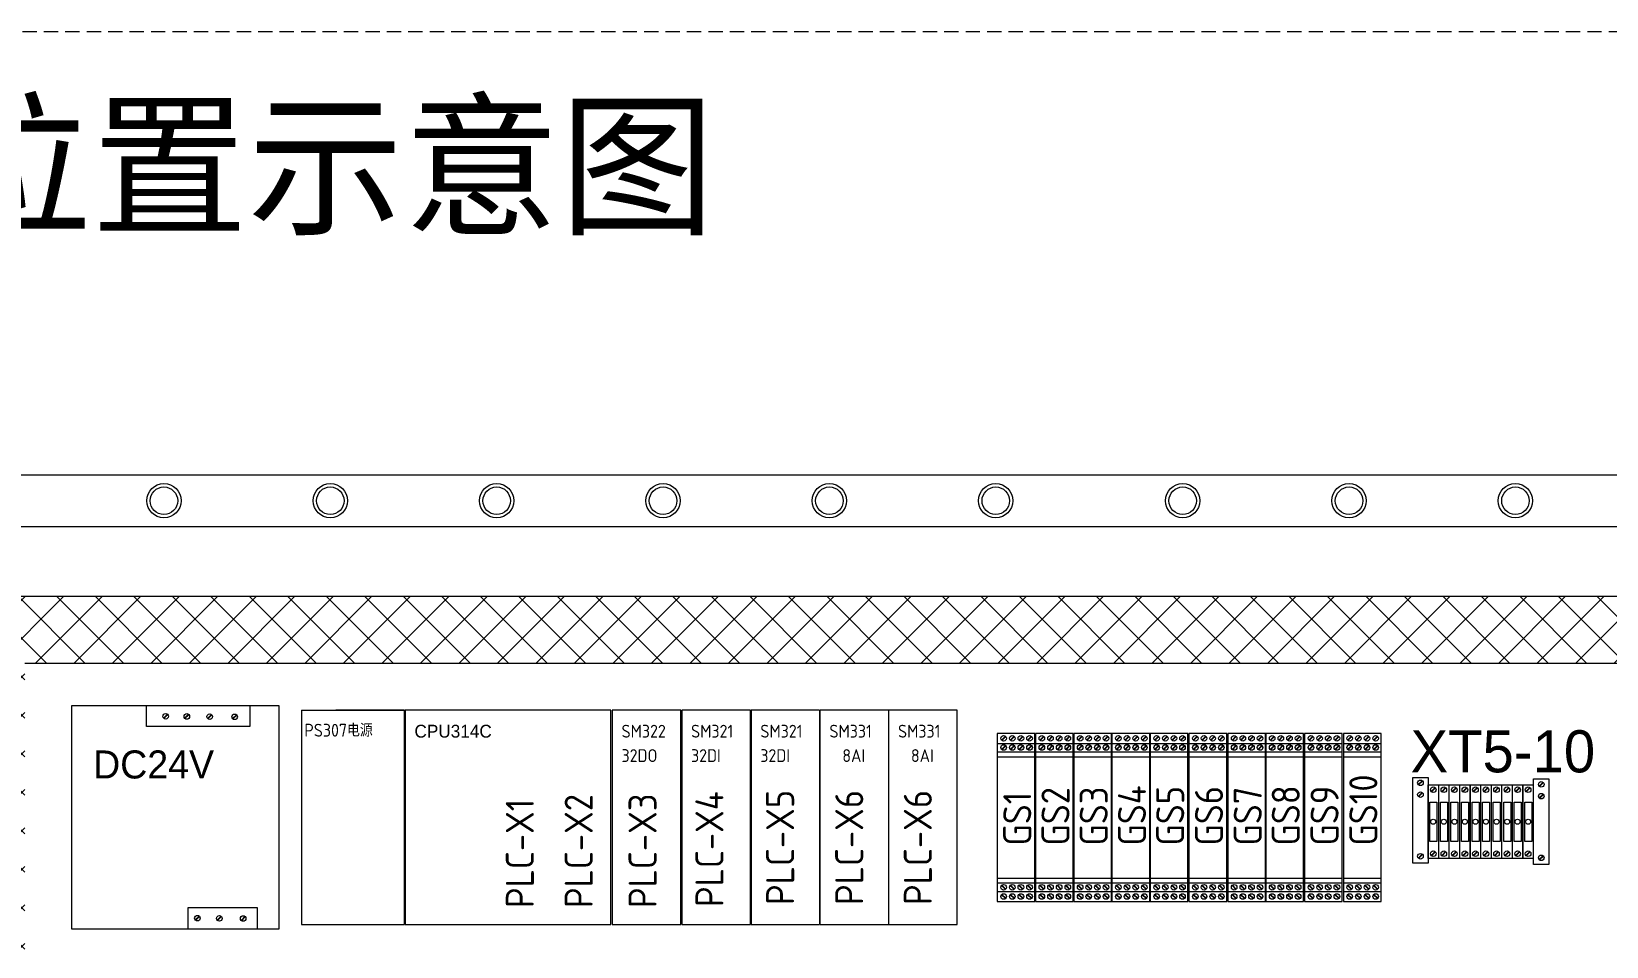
# Model space of a CAD drawing. Header units: millimetres. Extents: x 32626 to 72822, y 60047 to 123188.
# Drawn here: x 33077 to 33628, y 65200 to 65520 of the extents above; entities that cross this region are included whole.
import ezdxf

# ---------------------------------------------------------------- set-up
doc = ezdxf.new("R2010")
doc.units = ezdxf.units.MM
doc.header["$LTSCALE"] = 10
doc.linetypes.add('DASHED', pattern=[0.75, 0.5, -0.25])
doc.layers.get('0').update_dxf_attribs({"lineweight": 18})
doc.layers.add('1轮廓实线层', color=7, linetype='Continuous', lineweight=18)
doc.layers.add('6文字层', color=3, linetype='Continuous', lineweight=18)
doc.styles.add('FS', font='')
doc.styles.get("Standard").update_dxf_attribs({"font": 'isocp.shx', "width": 0.707, "bigfont": 'hztxt.shx'})
doc.styles.add('样式 1', font='SIMYOU.TTF', dxfattribs={"width": 0.75})
doc.styles.get('FS').set_extended_font_data('宋体')

msp = doc.modelspace()

# ---------------------------------------------------------------- hatches: boundary and pattern name
at = {"layer": '1轮廓实线层'}
h = msp.add_hatch(dxfattribs=at)
h.set_pattern_fill('ANSI37', color=256, scale=3, style=0)
h.set_pattern_definition([(45, (1626.673, -2091.581), (-6.7351921, 6.7351921), []), (135, (1626.673, -2091.581), (-6.7351921, -6.7351921), [])])
h.paths.add_polyline_path([(33050.9, 64927.13), (33050.9, 65322.25), (33784.37, 65322.25), (33784.37, 64927.13)])
h.paths.add_polyline_path([(33074.32, 65298.85), (33760.95, 65298.85), (33760.95, 65190.85), (33074.32, 65190.85)], flags=16)
h.paths.add_polyline_path([(33074.3, 65166.85), (33760.97, 65166.85), (33760.97, 65076.85), (33074.3, 65076.85)], flags=16)
h.paths.add_polyline_path([(33074.3, 65052.85), (33760.97, 65052.85), (33760.97, 64951.12), (33074.3, 64951.12)], flags=16)

# ---------------------------------------------------------------- linework, layer by layer
for p, q in [((33003.63, 65364.69), (33831.63, 65364.69)), ((33021.63, 65346.69), (33813.63, 65346.69)), ((33050.9, 65322.25), (33784.37, 65322.25)), ((33074.32, 65298.85), (33760.95, 65298.85)), ((33163.34, 65283.85), (33090.74, 65283.85)), ((33090.74, 65283.85), (33090.74, 65205.85)), ((33122.88, 65279.61), (33124.26, 65280.99)), ((33123, 65279.49), (33124.38, 65280.86)), ((33130.27, 65279.55), (33131.64, 65280.93)), ((33130.39, 65279.43), (33131.77, 65280.8)), ((33138.29, 65279.49), (33139.67, 65280.86)), ((33138.41, 65279.36), (33139.79, 65280.74)), ((33147.01, 65279.42), (33148.39, 65280.8)), ((33147.13, 65279.3), (33148.51, 65280.68)), ((33163.34, 65205.85), (33163.34, 65283.85)), ((33171.13, 65282.35), (33171.13, 65207.35)), ((33171.13, 65282.35), (33207.13, 65282.35)), ((33207.13, 65282.35), (33183.13, 65282.35)), ((33207.13, 65207.35), (33207.13, 65282.35)), ((33279.41, 65282.35), (33207.41, 65282.35)), ((33207.41, 65282.35), (33207.41, 65207.35)), ((33279.41, 65207.35), (33279.41, 65282.35)), ((33303.86, 65282.35), (33279.86, 65282.35)), ((33279.86, 65282.35), (33279.86, 65207.35)), ((33303.86, 65207.35), (33303.86, 65282.35)), ((33328.19, 65282.35), (33304.19, 65282.35)), ((33304.19, 65282.35), (33304.19, 65207.35)), ((33328.19, 65207.35), (33328.19, 65282.35)), ((33352.41, 65282.35), (33328.41, 65282.35)), ((33328.41, 65282.35), (33328.41, 65207.35)), ((33352.41, 65282.35), (33352.41, 65207.35)), ((33352.58, 65207.35), (33352.58, 65282.35)), ((33376.58, 65282.35), (33352.58, 65282.35)), ((33376.58, 65207.35), (33376.58, 65282.35)), ((33376.58, 65207.35), (33376.58, 65282.35)), ((33400.58, 65282.35), (33376.58, 65282.35)), ((33400.58, 65207.35), (33400.58, 65282.35)), ((33133.99, 65208.94), (33135.37, 65210.32)), ((33134.12, 65208.82), (33135.49, 65210.2)), ((33141.67, 65208.88), (33143.05, 65210.26)), ((33141.79, 65208.76), (33143.17, 65210.14)), ((33149.99, 65208.82), (33151.37, 65210.2)), ((33150.11, 65208.7), (33151.49, 65210.08)), ((33171.13, 65207.35), (33207.13, 65207.35)), ((33183.13, 65207.35), (33207.13, 65207.35)), ((33207.41, 65207.35), (33279.41, 65207.35)), ((33279.86, 65207.35), (33303.86, 65207.35)), ((33304.19, 65207.35), (33328.19, 65207.35)), ((33328.41, 65207.35), (33352.41, 65207.35)), ((33352.58, 65207.35), (33376.58, 65207.35)), ((33376.58, 65207.35), (33400.58, 65207.35)), ((33090.74, 65205.85), (33163.34, 65205.85))]:
    msp.add_line(p, q, dxfattribs=at)
at = {"layer": '1轮廓实线层', "lineweight": 13}
for p, q in [((33427.76, 65274.25), (33414.56, 65274.25)), ((33414.56, 65274.25), (33414.56, 65215.45)), ((33416.04, 65271.89), (33417.42, 65273.27)), ((33416.16, 65271.77), (33417.54, 65273.15)), ((33419.06, 65271.89), (33420.44, 65273.27)), ((33419.18, 65271.77), (33420.56, 65273.15)), ((33422.08, 65271.89), (33423.46, 65273.27)), ((33422.21, 65271.77), (33423.58, 65273.15)), ((33425.11, 65271.89), (33426.49, 65273.27)), ((33425.23, 65271.77), (33426.61, 65273.15)), ((33427.76, 65215.45), (33427.76, 65274.25)), ((33441.14, 65274.25), (33427.94, 65274.25)), ((33427.94, 65274.25), (33427.94, 65215.45)), ((33429.42, 65271.89), (33430.8, 65273.27)), ((33429.54, 65271.77), (33430.92, 65273.15)), ((33432.44, 65271.89), (33433.82, 65273.27)), ((33432.56, 65271.77), (33433.94, 65273.15)), ((33435.47, 65271.89), (33436.84, 65273.27)), ((33435.59, 65271.77), (33436.97, 65273.15)), ((33438.49, 65271.89), (33439.87, 65273.27)), ((33438.61, 65271.77), (33439.99, 65273.15)), ((33441.14, 65215.45), (33441.14, 65274.25)), ((33454.52, 65274.25), (33441.32, 65274.25)), ((33441.32, 65274.25), (33441.32, 65215.45)), ((33442.8, 65271.89), (33444.18, 65273.27)), ((33442.92, 65271.77), (33444.3, 65273.15)), ((33445.82, 65271.89), (33447.2, 65273.27)), ((33445.95, 65271.77), (33447.32, 65273.15)), ((33448.85, 65271.89), (33450.23, 65273.27)), ((33448.97, 65271.77), (33450.35, 65273.15)), ((33451.87, 65271.89), (33453.25, 65273.27)), ((33451.99, 65271.77), (33453.37, 65273.15)), ((33454.52, 65215.45), (33454.52, 65274.25)), ((33467.9, 65274.25), (33454.7, 65274.25)), ((33454.7, 65274.25), (33454.7, 65215.45)), ((33456.18, 65271.89), (33457.56, 65273.27)), ((33456.3, 65271.77), (33457.68, 65273.15)), ((33459.21, 65271.89), (33460.59, 65273.27)), ((33459.33, 65271.77), (33460.71, 65273.15)), ((33462.23, 65271.89), (33463.61, 65273.27)), ((33462.35, 65271.77), (33463.73, 65273.15)), ((33465.25, 65271.89), (33466.63, 65273.27)), ((33465.37, 65271.77), (33466.75, 65273.15)), ((33467.9, 65215.45), (33467.9, 65274.25)), ((33481.28, 65274.25), (33468.08, 65274.25)), ((33468.08, 65274.25), (33468.08, 65215.45)), ((33469.57, 65271.89), (33470.94, 65273.27)), ((33469.69, 65271.77), (33471.07, 65273.15)), ((33472.59, 65271.89), (33473.97, 65273.27)), ((33472.71, 65271.77), (33474.09, 65273.15)), ((33475.61, 65271.89), (33476.99, 65273.27)), ((33475.73, 65271.77), (33477.11, 65273.15)), ((33478.63, 65271.89), (33480.01, 65273.27)), ((33478.75, 65271.77), (33480.13, 65273.15)), ((33481.28, 65215.45), (33481.28, 65274.25)), ((33494.84, 65274.25), (33481.64, 65274.25)), ((33481.64, 65274.25), (33481.64, 65215.45)), ((33483.13, 65271.89), (33484.51, 65273.27)), ((33483.25, 65271.77), (33484.63, 65273.15)), ((33486.15, 65271.89), (33487.53, 65273.27)), ((33486.27, 65271.77), (33487.65, 65273.15)), ((33489.17, 65271.89), (33490.55, 65273.27)), ((33489.29, 65271.77), (33490.67, 65273.15)), ((33492.2, 65271.89), (33493.57, 65273.27)), ((33492.32, 65271.77), (33493.7, 65273.15)), ((33494.84, 65215.45), (33494.84, 65274.25)), ((33508.41, 65274.25), (33495.21, 65274.25)), ((33495.21, 65274.25), (33495.21, 65215.45)), ((33496.69, 65271.89), (33498.07, 65273.27)), ((33496.81, 65271.77), (33498.19, 65273.15)), ((33499.71, 65271.89), (33501.09, 65273.27)), ((33499.83, 65271.77), (33501.21, 65273.15)), ((33502.74, 65271.89), (33504.11, 65273.27)), ((33502.86, 65271.77), (33504.24, 65273.15)), ((33505.76, 65271.89), (33507.14, 65273.27)), ((33505.88, 65271.77), (33507.26, 65273.15)), ((33508.41, 65215.45), (33508.41, 65274.25)), ((33521.71, 65274.25), (33508.51, 65274.25)), ((33508.51, 65274.25), (33508.51, 65215.45)), ((33510, 65271.89), (33511.38, 65273.27)), ((33510.12, 65271.77), (33511.5, 65273.15)), ((33513.02, 65271.89), (33514.4, 65273.27)), ((33513.14, 65271.77), (33514.52, 65273.15)), ((33516.04, 65271.89), (33517.42, 65273.27)), ((33516.16, 65271.77), (33517.54, 65273.15)), ((33519.06, 65271.89), (33520.44, 65273.27)), ((33519.18, 65271.77), (33520.56, 65273.15)), ((33521.71, 65215.45), (33521.71, 65274.25)), ((33535.28, 65274.25), (33522.08, 65274.25)), ((33522.08, 65274.25), (33522.08, 65215.45)), ((33523.56, 65271.89), (33524.94, 65273.27)), ((33523.68, 65271.77), (33525.06, 65273.15)), ((33526.58, 65271.89), (33527.96, 65273.27)), ((33526.7, 65271.77), (33528.08, 65273.15)), ((33529.6, 65271.89), (33530.98, 65273.27)), ((33529.73, 65271.77), (33531.1, 65273.15)), ((33532.63, 65271.89), (33534.01, 65273.27)), ((33532.75, 65271.77), (33534.13, 65273.15)), ((33535.28, 65215.45), (33535.28, 65274.25)), ((33548.84, 65274.25), (33535.64, 65274.25)), ((33535.64, 65274.25), (33535.64, 65215.45)), ((33537.12, 65271.89), (33538.5, 65273.27)), ((33537.24, 65271.77), (33538.62, 65273.15)), ((33540.14, 65271.89), (33541.52, 65273.27)), ((33540.27, 65271.77), (33541.64, 65273.15)), ((33543.17, 65271.89), (33544.55, 65273.27)), ((33543.29, 65271.77), (33544.67, 65273.15)), ((33546.19, 65271.89), (33547.57, 65273.27)), ((33546.31, 65271.77), (33547.69, 65273.15)), ((33548.84, 65215.45), (33548.84, 65274.25)), ((33414.56, 65270.75), (33427.76, 65270.75)), ((33414.56, 65267.79), (33427.76, 65267.79)), ((33416.04, 65268.67), (33417.42, 65270.05)), ((33416.16, 65268.55), (33417.54, 65269.93)), ((33419.06, 65268.67), (33420.44, 65270.05)), ((33419.18, 65268.55), (33420.56, 65269.93)), ((33422.08, 65268.67), (33423.46, 65270.05)), ((33422.21, 65268.55), (33423.58, 65269.93)), ((33425.11, 65268.67), (33426.49, 65270.05)), ((33425.23, 65268.55), (33426.61, 65269.93)), ((33427.94, 65270.75), (33441.14, 65270.75)), ((33427.94, 65267.79), (33441.14, 65267.79)), ((33429.42, 65268.67), (33430.8, 65270.05)), ((33429.54, 65268.55), (33430.92, 65269.93)), ((33432.44, 65268.67), (33433.82, 65270.05)), ((33432.56, 65268.55), (33433.94, 65269.93)), ((33435.47, 65268.67), (33436.84, 65270.05)), ((33435.59, 65268.55), (33436.97, 65269.93)), ((33438.49, 65268.67), (33439.87, 65270.05)), ((33438.61, 65268.55), (33439.99, 65269.93)), ((33441.32, 65270.75), (33454.52, 65270.75)), ((33441.32, 65267.79), (33454.52, 65267.79)), ((33442.8, 65268.67), (33444.18, 65270.05)), ((33442.92, 65268.55), (33444.3, 65269.93)), ((33445.82, 65268.67), (33447.2, 65270.05)), ((33445.95, 65268.55), (33447.32, 65269.93)), ((33448.85, 65268.67), (33450.23, 65270.05)), ((33448.97, 65268.55), (33450.35, 65269.93)), ((33451.87, 65268.67), (33453.25, 65270.05)), ((33451.99, 65268.55), (33453.37, 65269.93)), ((33454.7, 65270.75), (33467.9, 65270.75)), ((33454.7, 65267.79), (33467.9, 65267.79)), ((33456.18, 65268.67), (33457.56, 65270.05)), ((33456.3, 65268.55), (33457.68, 65269.93)), ((33459.21, 65268.67), (33460.59, 65270.05)), ((33459.33, 65268.55), (33460.71, 65269.93)), ((33462.23, 65268.67), (33463.61, 65270.05)), ((33462.35, 65268.55), (33463.73, 65269.93)), ((33465.25, 65268.67), (33466.63, 65270.05)), ((33465.37, 65268.55), (33466.75, 65269.93)), ((33468.08, 65270.75), (33481.28, 65270.75)), ((33468.08, 65267.79), (33481.28, 65267.79)), ((33469.57, 65268.67), (33470.94, 65270.05)), ((33469.69, 65268.55), (33471.07, 65269.93)), ((33472.59, 65268.67), (33473.97, 65270.05)), ((33472.71, 65268.55), (33474.09, 65269.93)), ((33475.61, 65268.67), (33476.99, 65270.05)), ((33475.73, 65268.55), (33477.11, 65269.93)), ((33478.63, 65268.67), (33480.01, 65270.05)), ((33478.75, 65268.55), (33480.13, 65269.93)), ((33481.64, 65270.75), (33494.84, 65270.75)), ((33481.64, 65267.79), (33494.84, 65267.79)), ((33483.13, 65268.67), (33484.51, 65270.05)), ((33483.25, 65268.55), (33484.63, 65269.93)), ((33486.15, 65268.67), (33487.53, 65270.05)), ((33486.27, 65268.55), (33487.65, 65269.93)), ((33489.17, 65268.67), (33490.55, 65270.05)), ((33489.29, 65268.55), (33490.67, 65269.93)), ((33492.2, 65268.67), (33493.57, 65270.05)), ((33492.32, 65268.55), (33493.7, 65269.93)), ((33495.21, 65270.75), (33508.41, 65270.75)), ((33495.21, 65267.79), (33508.41, 65267.79)), ((33496.69, 65268.67), (33498.07, 65270.05)), ((33496.81, 65268.55), (33498.19, 65269.93)), ((33499.71, 65268.67), (33501.09, 65270.05)), ((33499.83, 65268.55), (33501.21, 65269.93)), ((33502.74, 65268.67), (33504.11, 65270.05)), ((33502.86, 65268.55), (33504.24, 65269.93)), ((33505.76, 65268.67), (33507.14, 65270.05)), ((33505.88, 65268.55), (33507.26, 65269.93)), ((33508.51, 65270.75), (33521.71, 65270.75)), ((33508.51, 65267.79), (33521.71, 65267.79)), ((33510, 65268.67), (33511.38, 65270.05)), ((33510.12, 65268.55), (33511.5, 65269.93)), ((33513.02, 65268.67), (33514.4, 65270.05)), ((33513.14, 65268.55), (33514.52, 65269.93)), ((33516.04, 65268.67), (33517.42, 65270.05)), ((33516.16, 65268.55), (33517.54, 65269.93)), ((33519.06, 65268.67), (33520.44, 65270.05)), ((33519.18, 65268.55), (33520.56, 65269.93)), ((33522.08, 65270.75), (33535.28, 65270.75)), ((33522.08, 65267.79), (33535.28, 65267.79)), ((33523.56, 65268.67), (33524.94, 65270.05)), ((33523.68, 65268.55), (33525.06, 65269.93)), ((33526.58, 65268.67), (33527.96, 65270.05)), ((33526.7, 65268.55), (33528.08, 65269.93)), ((33529.6, 65268.67), (33530.98, 65270.05)), ((33529.73, 65268.55), (33531.1, 65269.93)), ((33532.63, 65268.67), (33534.01, 65270.05)), ((33532.75, 65268.55), (33534.13, 65269.93)), ((33535.64, 65270.75), (33548.84, 65270.75)), ((33535.64, 65267.79), (33548.84, 65267.79)), ((33537.12, 65268.67), (33538.5, 65270.05)), ((33537.24, 65268.55), (33538.62, 65269.93)), ((33540.14, 65268.67), (33541.52, 65270.05)), ((33540.27, 65268.55), (33541.64, 65269.93)), ((33543.17, 65268.67), (33544.55, 65270.05)), ((33543.29, 65268.55), (33544.67, 65269.93)), ((33546.19, 65268.67), (33547.57, 65270.05)), ((33546.31, 65268.55), (33547.69, 65269.93)), ((33414.56, 65266.06), (33427.76, 65266.06)), ((33427.94, 65266.06), (33441.14, 65266.06)), ((33441.32, 65266.06), (33454.52, 65266.06)), ((33454.7, 65266.06), (33467.9, 65266.06)), ((33468.08, 65266.06), (33481.28, 65266.06)), ((33481.64, 65266.06), (33494.84, 65266.06)), ((33495.21, 65266.06), (33508.41, 65266.06)), ((33508.51, 65266.06), (33521.71, 65266.06)), ((33522.08, 65266.06), (33535.28, 65266.06)), ((33535.64, 65266.06), (33548.84, 65266.06)), ((33559.91, 65258.87), (33565.31, 65258.87)), ((33559.91, 65228.87), (33559.91, 65258.87)), ((33561.86, 65256.31), (33563.24, 65257.69)), ((33561.98, 65256.19), (33563.36, 65257.56)), ((33565.31, 65258.87), (33565.31, 65228.87)), ((33602.17, 65258.33), (33607.57, 65258.33)), ((33602.17, 65228.33), (33602.17, 65258.33)), ((33604.12, 65255.77), (33605.5, 65257.15)), ((33604.24, 65255.65), (33605.62, 65257.03)), ((33607.57, 65258.33), (33607.57, 65228.33)), ((33561.86, 65252.18), (33563.24, 65253.56)), ((33561.98, 65252.06), (33563.36, 65253.44)), ((33565.31, 65256.23), (33568.91, 65256.23)), ((33565.31, 65230.43), (33565.31, 65256.23)), ((33566.36, 65253.89), (33567.74, 65255.27)), ((33566.48, 65253.77), (33567.86, 65255.15)), ((33568.91, 65256.23), (33568.91, 65230.43)), ((33568.99, 65256.23), (33572.59, 65256.23)), ((33568.99, 65230.43), (33568.99, 65256.23)), ((33570.04, 65253.89), (33571.42, 65255.27)), ((33570.16, 65253.77), (33571.54, 65255.15)), ((33572.59, 65256.23), (33572.59, 65230.43)), ((33572.68, 65256.23), (33576.28, 65256.23)), ((33572.68, 65230.43), (33572.68, 65256.23)), ((33573.73, 65253.89), (33575.11, 65255.27)), ((33573.85, 65253.77), (33575.23, 65255.15)), ((33576.28, 65256.23), (33576.28, 65230.43)), ((33576.36, 65256.23), (33579.96, 65256.23)), ((33576.36, 65230.43), (33576.36, 65256.23)), ((33577.41, 65253.89), (33578.79, 65255.27)), ((33577.54, 65253.77), (33578.91, 65255.15)), ((33579.96, 65256.23), (33579.96, 65230.43)), ((33580.05, 65256.23), (33583.65, 65256.23)), ((33580.05, 65230.43), (33580.05, 65256.23)), ((33581.1, 65253.89), (33582.48, 65255.27)), ((33581.22, 65253.77), (33582.6, 65255.15)), ((33583.65, 65256.23), (33583.65, 65230.43)), ((33583.74, 65256.23), (33587.34, 65256.23)), ((33583.74, 65230.43), (33583.74, 65256.23)), ((33584.79, 65253.89), (33586.17, 65255.27)), ((33584.91, 65253.77), (33586.29, 65255.15)), ((33587.34, 65256.23), (33587.34, 65230.43)), ((33587.42, 65256.23), (33591.02, 65256.23)), ((33587.42, 65230.43), (33587.42, 65256.23)), ((33588.47, 65253.89), (33589.85, 65255.27)), ((33588.59, 65253.77), (33589.97, 65255.15)), ((33591.02, 65256.23), (33591.02, 65230.43)), ((33591.11, 65256.23), (33594.71, 65256.23)), ((33591.11, 65230.43), (33591.11, 65256.23)), ((33592.16, 65253.89), (33593.54, 65255.27)), ((33592.28, 65253.77), (33593.66, 65255.15)), ((33594.71, 65256.23), (33594.71, 65230.43)), ((33594.8, 65256.23), (33598.4, 65256.23)), ((33594.8, 65230.43), (33594.8, 65256.23)), ((33595.85, 65253.89), (33597.22, 65255.27)), ((33595.97, 65253.77), (33597.35, 65255.15)), ((33598.4, 65256.23), (33598.4, 65230.43)), ((33598.48, 65256.23), (33602.08, 65256.23)), ((33598.48, 65230.43), (33598.48, 65256.23)), ((33599.53, 65253.89), (33600.91, 65255.27)), ((33599.65, 65253.77), (33601.03, 65255.15)), ((33602.08, 65256.23), (33602.08, 65230.43)), ((33602.17, 65230.43), (33602.17, 65256.23)), ((33604.12, 65251.64), (33605.5, 65253.02)), ((33604.24, 65251.52), (33605.62, 65252.9)), ((33565.31, 65228.87), (33559.91, 65228.87)), ((33561.86, 65230.62), (33563.24, 65231.99)), ((33561.98, 65230.49), (33563.36, 65231.87)), ((33568.91, 65230.43), (33565.31, 65230.43)), ((33566.36, 65231.51), (33567.74, 65232.89)), ((33566.48, 65231.39), (33567.86, 65232.77)), ((33572.59, 65230.43), (33568.99, 65230.43)), ((33570.04, 65231.51), (33571.42, 65232.89)), ((33570.16, 65231.39), (33571.54, 65232.77)), ((33576.28, 65230.43), (33572.68, 65230.43)), ((33573.73, 65231.51), (33575.11, 65232.89)), ((33573.85, 65231.39), (33575.23, 65232.77)), ((33579.96, 65230.43), (33576.36, 65230.43)), ((33577.41, 65231.51), (33578.79, 65232.89)), ((33577.54, 65231.39), (33578.91, 65232.77)), ((33583.65, 65230.43), (33580.05, 65230.43)), ((33581.1, 65231.51), (33582.48, 65232.89)), ((33581.22, 65231.39), (33582.6, 65232.77)), ((33587.34, 65230.43), (33583.74, 65230.43)), ((33584.79, 65231.51), (33586.17, 65232.89)), ((33584.91, 65231.39), (33586.29, 65232.77)), ((33591.02, 65230.43), (33587.42, 65230.43)), ((33588.47, 65231.51), (33589.85, 65232.89)), ((33588.59, 65231.39), (33589.97, 65232.77)), ((33594.71, 65230.43), (33591.11, 65230.43)), ((33592.16, 65231.51), (33593.54, 65232.89)), ((33592.28, 65231.39), (33593.66, 65232.77)), ((33598.4, 65230.43), (33594.8, 65230.43)), ((33595.85, 65231.51), (33597.22, 65232.89)), ((33595.97, 65231.39), (33597.35, 65232.77)), ((33602.08, 65230.43), (33598.48, 65230.43)), ((33599.53, 65231.51), (33600.91, 65232.89)), ((33599.65, 65231.39), (33601.03, 65232.77)), ((33604.12, 65230.08), (33605.5, 65231.46)), ((33604.24, 65229.96), (33605.62, 65231.33)), ((33414.56, 65223.63), (33427.76, 65223.63)), ((33427.94, 65223.63), (33441.14, 65223.63)), ((33441.32, 65223.63), (33454.52, 65223.63)), ((33454.7, 65223.63), (33467.9, 65223.63)), ((33468.08, 65223.63), (33481.28, 65223.63)), ((33481.64, 65223.63), (33494.84, 65223.63)), ((33495.21, 65223.63), (33508.41, 65223.63)), ((33508.51, 65223.63), (33521.71, 65223.63)), ((33522.08, 65223.63), (33535.28, 65223.63)), ((33535.64, 65223.63), (33548.84, 65223.63)), ((33607.57, 65228.33), (33602.17, 65228.33)), ((33414.56, 65221.9), (33427.76, 65221.9)), ((33414.56, 65218.94), (33427.76, 65218.94)), ((33416.04, 65221.02), (33417.42, 65219.64)), ((33416.16, 65221.14), (33417.54, 65219.76)), ((33416.16, 65217.92), (33417.54, 65216.54)), ((33419.06, 65221.02), (33420.44, 65219.64)), ((33419.18, 65221.14), (33420.56, 65219.76)), ((33419.18, 65217.92), (33420.56, 65216.54)), ((33422.08, 65221.02), (33423.46, 65219.64)), ((33422.21, 65221.14), (33423.58, 65219.76)), ((33422.21, 65217.92), (33423.58, 65216.54)), ((33425.11, 65221.02), (33426.49, 65219.64)), ((33425.23, 65221.14), (33426.61, 65219.76)), ((33425.23, 65217.92), (33426.61, 65216.54)), ((33427.94, 65221.9), (33441.14, 65221.9)), ((33427.94, 65218.94), (33441.14, 65218.94)), ((33429.42, 65221.02), (33430.8, 65219.64)), ((33429.54, 65221.14), (33430.92, 65219.76)), ((33429.54, 65217.92), (33430.92, 65216.54)), ((33432.44, 65221.02), (33433.82, 65219.64)), ((33432.56, 65221.14), (33433.94, 65219.76)), ((33432.56, 65217.92), (33433.94, 65216.54)), ((33435.47, 65221.02), (33436.84, 65219.64)), ((33435.59, 65221.14), (33436.97, 65219.76)), ((33435.59, 65217.92), (33436.97, 65216.54)), ((33438.49, 65221.02), (33439.87, 65219.64)), ((33438.61, 65221.14), (33439.99, 65219.76)), ((33438.61, 65217.92), (33439.99, 65216.54)), ((33441.32, 65221.9), (33454.52, 65221.9)), ((33441.32, 65218.94), (33454.52, 65218.94)), ((33442.8, 65221.02), (33444.18, 65219.64)), ((33442.92, 65221.14), (33444.3, 65219.76)), ((33442.92, 65217.92), (33444.3, 65216.54)), ((33445.82, 65221.02), (33447.2, 65219.64)), ((33445.95, 65221.14), (33447.32, 65219.76)), ((33445.95, 65217.92), (33447.32, 65216.54)), ((33448.85, 65221.02), (33450.23, 65219.64)), ((33448.97, 65221.14), (33450.35, 65219.76)), ((33448.97, 65217.92), (33450.35, 65216.54)), ((33451.87, 65221.02), (33453.25, 65219.64)), ((33451.99, 65221.14), (33453.37, 65219.76)), ((33451.99, 65217.92), (33453.37, 65216.54)), ((33454.7, 65221.9), (33467.9, 65221.9)), ((33454.7, 65218.94), (33467.9, 65218.94)), ((33456.18, 65221.02), (33457.56, 65219.64)), ((33456.3, 65221.14), (33457.68, 65219.76)), ((33456.3, 65217.92), (33457.68, 65216.54)), ((33459.21, 65221.02), (33460.59, 65219.64)), ((33459.33, 65221.14), (33460.71, 65219.76)), ((33459.33, 65217.92), (33460.71, 65216.54)), ((33462.23, 65221.02), (33463.61, 65219.64)), ((33462.35, 65221.14), (33463.73, 65219.76)), ((33462.35, 65217.92), (33463.73, 65216.54)), ((33465.25, 65221.02), (33466.63, 65219.64)), ((33465.37, 65221.14), (33466.75, 65219.76)), ((33465.37, 65217.92), (33466.75, 65216.54)), ((33468.08, 65221.9), (33481.28, 65221.9)), ((33468.08, 65218.94), (33481.28, 65218.94)), ((33469.57, 65221.02), (33470.94, 65219.64)), ((33469.69, 65221.14), (33471.07, 65219.76)), ((33469.69, 65217.92), (33471.07, 65216.54)), ((33472.59, 65221.02), (33473.97, 65219.64)), ((33472.71, 65221.14), (33474.09, 65219.76)), ((33472.71, 65217.92), (33474.09, 65216.54)), ((33475.61, 65221.02), (33476.99, 65219.64)), ((33475.73, 65221.14), (33477.11, 65219.76)), ((33475.73, 65217.92), (33477.11, 65216.54)), ((33478.63, 65221.02), (33480.01, 65219.64)), ((33478.75, 65221.14), (33480.13, 65219.76)), ((33478.75, 65217.92), (33480.13, 65216.54)), ((33481.64, 65221.9), (33494.84, 65221.9)), ((33481.64, 65218.94), (33494.84, 65218.94)), ((33483.13, 65221.02), (33484.51, 65219.64)), ((33483.25, 65221.14), (33484.63, 65219.76)), ((33483.25, 65217.92), (33484.63, 65216.54)), ((33486.15, 65221.02), (33487.53, 65219.64)), ((33486.27, 65221.14), (33487.65, 65219.76)), ((33486.27, 65217.92), (33487.65, 65216.54)), ((33489.17, 65221.02), (33490.55, 65219.64)), ((33489.29, 65221.14), (33490.67, 65219.76)), ((33489.29, 65217.92), (33490.67, 65216.54)), ((33492.2, 65221.02), (33493.57, 65219.64)), ((33492.32, 65221.14), (33493.7, 65219.76)), ((33492.32, 65217.92), (33493.7, 65216.54)), ((33495.21, 65221.9), (33508.41, 65221.9)), ((33495.21, 65218.94), (33508.41, 65218.94)), ((33496.69, 65221.02), (33498.07, 65219.64)), ((33496.81, 65221.14), (33498.19, 65219.76)), ((33496.81, 65217.92), (33498.19, 65216.54)), ((33499.71, 65221.02), (33501.09, 65219.64)), ((33499.83, 65221.14), (33501.21, 65219.76)), ((33499.83, 65217.92), (33501.21, 65216.54)), ((33502.74, 65221.02), (33504.11, 65219.64)), ((33502.86, 65221.14), (33504.24, 65219.76)), ((33502.86, 65217.92), (33504.24, 65216.54)), ((33505.76, 65221.02), (33507.14, 65219.64)), ((33505.88, 65221.14), (33507.26, 65219.76)), ((33505.88, 65217.92), (33507.26, 65216.54)), ((33508.51, 65221.9), (33521.71, 65221.9)), ((33508.51, 65218.94), (33521.71, 65218.94)), ((33510, 65221.02), (33511.38, 65219.64)), ((33510.12, 65221.14), (33511.5, 65219.76)), ((33510.12, 65217.92), (33511.5, 65216.54)), ((33513.02, 65221.02), (33514.4, 65219.64)), ((33513.14, 65221.14), (33514.52, 65219.76)), ((33513.14, 65217.92), (33514.52, 65216.54)), ((33516.04, 65221.02), (33517.42, 65219.64)), ((33516.16, 65221.14), (33517.54, 65219.76)), ((33516.16, 65217.92), (33517.54, 65216.54)), ((33519.06, 65221.02), (33520.44, 65219.64)), ((33519.18, 65221.14), (33520.56, 65219.76)), ((33519.18, 65217.92), (33520.56, 65216.54)), ((33522.08, 65221.9), (33535.28, 65221.9)), ((33522.08, 65218.94), (33535.28, 65218.94)), ((33523.56, 65221.02), (33524.94, 65219.64)), ((33523.68, 65221.14), (33525.06, 65219.76)), ((33523.68, 65217.92), (33525.06, 65216.54)), ((33526.58, 65221.02), (33527.96, 65219.64)), ((33526.7, 65221.14), (33528.08, 65219.76)), ((33526.7, 65217.92), (33528.08, 65216.54)), ((33529.6, 65221.02), (33530.98, 65219.64)), ((33529.73, 65221.14), (33531.1, 65219.76)), ((33529.73, 65217.92), (33531.1, 65216.54)), ((33532.63, 65221.02), (33534.01, 65219.64)), ((33532.75, 65221.14), (33534.13, 65219.76)), ((33532.75, 65217.92), (33534.13, 65216.54)), ((33535.64, 65221.9), (33548.84, 65221.9)), ((33535.64, 65218.94), (33548.84, 65218.94)), ((33537.12, 65221.02), (33538.5, 65219.64)), ((33537.24, 65221.14), (33538.62, 65219.76)), ((33537.24, 65217.92), (33538.62, 65216.54)), ((33540.14, 65221.02), (33541.52, 65219.64)), ((33540.27, 65221.14), (33541.64, 65219.76)), ((33540.27, 65217.92), (33541.64, 65216.54)), ((33543.17, 65221.02), (33544.55, 65219.64)), ((33543.29, 65221.14), (33544.67, 65219.76)), ((33543.29, 65217.92), (33544.67, 65216.54)), ((33546.19, 65221.02), (33547.57, 65219.64)), ((33546.31, 65221.14), (33547.69, 65219.76)), ((33546.31, 65217.92), (33547.69, 65216.54)), ((33414.56, 65215.45), (33427.76, 65215.45)), ((33416.04, 65217.8), (33417.42, 65216.42)), ((33419.06, 65217.8), (33420.44, 65216.42)), ((33422.08, 65217.8), (33423.46, 65216.42)), ((33425.11, 65217.8), (33426.49, 65216.42)), ((33427.94, 65215.45), (33441.14, 65215.45)), ((33429.42, 65217.8), (33430.8, 65216.42)), ((33432.44, 65217.8), (33433.82, 65216.42)), ((33435.47, 65217.8), (33436.84, 65216.42)), ((33438.49, 65217.8), (33439.87, 65216.42)), ((33441.32, 65215.45), (33454.52, 65215.45)), ((33442.8, 65217.8), (33444.18, 65216.42)), ((33445.82, 65217.8), (33447.2, 65216.42)), ((33448.85, 65217.8), (33450.23, 65216.42)), ((33451.87, 65217.8), (33453.25, 65216.42)), ((33454.7, 65215.45), (33467.9, 65215.45)), ((33456.18, 65217.8), (33457.56, 65216.42)), ((33459.21, 65217.8), (33460.59, 65216.42)), ((33462.23, 65217.8), (33463.61, 65216.42)), ((33465.25, 65217.8), (33466.63, 65216.42)), ((33468.08, 65215.45), (33481.28, 65215.45)), ((33469.57, 65217.8), (33470.94, 65216.42)), ((33472.59, 65217.8), (33473.97, 65216.42)), ((33475.61, 65217.8), (33476.99, 65216.42)), ((33478.63, 65217.8), (33480.01, 65216.42)), ((33481.64, 65215.45), (33494.84, 65215.45)), ((33483.13, 65217.8), (33484.51, 65216.42)), ((33486.15, 65217.8), (33487.53, 65216.42)), ((33489.17, 65217.8), (33490.55, 65216.42)), ((33492.2, 65217.8), (33493.57, 65216.42)), ((33495.21, 65215.45), (33508.41, 65215.45)), ((33496.69, 65217.8), (33498.07, 65216.42)), ((33499.71, 65217.8), (33501.09, 65216.42)), ((33502.74, 65217.8), (33504.11, 65216.42)), ((33505.76, 65217.8), (33507.14, 65216.42)), ((33508.51, 65215.45), (33521.71, 65215.45)), ((33510, 65217.8), (33511.38, 65216.42)), ((33513.02, 65217.8), (33514.4, 65216.42)), ((33516.04, 65217.8), (33517.42, 65216.42)), ((33519.06, 65217.8), (33520.44, 65216.42)), ((33522.08, 65215.45), (33535.28, 65215.45)), ((33523.56, 65217.8), (33524.94, 65216.42)), ((33526.58, 65217.8), (33527.96, 65216.42)), ((33529.6, 65217.8), (33530.98, 65216.42)), ((33532.63, 65217.8), (33534.01, 65216.42)), ((33535.64, 65215.45), (33548.84, 65215.45)), ((33537.12, 65217.8), (33538.5, 65216.42)), ((33540.14, 65217.8), (33541.52, 65216.42)), ((33543.17, 65217.8), (33544.55, 65216.42)), ((33546.19, 65217.8), (33547.57, 65216.42))]:
    msp.add_line(p, q, dxfattribs=at)
at = {"layer": '1轮廓实线层', "linetype": 'DASHED'}
msp.add_lwpolyline([(32826.01, 65519.91), (33949.14, 65519.91), (33949.14, 64480.54), (32826.01, 64480.54)], close=True, dxfattribs=at)
at = {"layer": '1轮廓实线层'}
for points in [[(33153.04, 65283.85), (33153.04, 65276.63), (33116.87, 65276.63), (33116.87, 65283.85)], [(33131.47, 65205.85), (33131.47, 65213.29), (33155.63, 65213.29), (33155.63, 65205.85)]]:
    msp.add_lwpolyline(points, dxfattribs=at)
at = {"layer": '1轮廓实线层', "lineweight": 13}
for points in [[(33565.93, 65250.13), (33568.38, 65250.13), (33568.38, 65236.47), (33565.93, 65236.47)], [(33569.61, 65250.13), (33572.06, 65250.13), (33572.06, 65236.47), (33569.61, 65236.47)], [(33573.3, 65250.13), (33575.75, 65250.13), (33575.75, 65236.47), (33573.3, 65236.47)], [(33576.99, 65250.13), (33579.43, 65250.13), (33579.43, 65236.47), (33576.99, 65236.47)], [(33580.67, 65250.13), (33583.12, 65250.13), (33583.12, 65236.47), (33580.67, 65236.47)], [(33584.36, 65250.13), (33586.81, 65250.13), (33586.81, 65236.47), (33584.36, 65236.47)], [(33588.04, 65250.13), (33590.49, 65250.13), (33590.49, 65236.47), (33588.04, 65236.47)], [(33591.73, 65250.13), (33594.18, 65250.13), (33594.18, 65236.47), (33591.73, 65236.47)], [(33595.42, 65250.13), (33597.86, 65250.13), (33597.86, 65236.47), (33595.42, 65236.47)], [(33599.1, 65250.13), (33601.55, 65250.13), (33601.55, 65236.47), (33599.1, 65236.47)]]:
    msp.add_lwpolyline(points, close=True, dxfattribs=at)
at = {"layer": '1轮廓实线层'}
for centre, radius in [((33123.03, 65355.69), 6), ((33181.23, 65355.69), 6), ((33239.43, 65355.69), 6), ((33297.63, 65355.69), 6), ((33355.83, 65355.69), 6), ((33414.03, 65355.69), 6), ((33479.43, 65355.69), 6), ((33537.63, 65355.69), 6), ((33595.83, 65355.69), 6), ((33123.03, 65355.69), 4.8), ((33181.23, 65355.69), 4.8), ((33239.43, 65355.69), 4.8), ((33297.63, 65355.69), 4.8), ((33355.83, 65355.69), 4.8), ((33414.03, 65355.69), 4.8), ((33479.43, 65355.69), 4.8), ((33537.63, 65355.69), 4.8), ((33595.83, 65355.69), 4.8), ((33123.63, 65280.24), 0.975), ((33131.02, 65280.18), 0.975), ((33139.04, 65280.11), 0.975), ((33147.76, 65280.05), 0.975), ((33134.74, 65209.57), 0.975), ((33142.42, 65209.51), 0.975), ((33150.74, 65209.45), 0.975)]:
    msp.add_circle(centre, radius, dxfattribs=at)
at = {"layer": '1轮廓实线层', "lineweight": 13}
for centre, radius in [((33416.79, 65272.52), 0.975), ((33419.81, 65272.52), 0.975), ((33422.83, 65272.52), 0.975), ((33425.86, 65272.52), 0.975), ((33430.17, 65272.52), 0.975), ((33433.19, 65272.52), 0.975), ((33436.22, 65272.52), 0.975), ((33439.24, 65272.52), 0.975), ((33443.55, 65272.52), 0.975), ((33446.57, 65272.52), 0.975), ((33449.6, 65272.52), 0.975), ((33452.62, 65272.52), 0.975), ((33456.93, 65272.52), 0.975), ((33459.96, 65272.52), 0.975), ((33462.98, 65272.52), 0.975), ((33466, 65272.52), 0.975), ((33470.32, 65272.52), 0.975), ((33473.34, 65272.52), 0.975), ((33476.36, 65272.52), 0.975), ((33479.38, 65272.52), 0.975), ((33483.88, 65272.52), 0.975), ((33486.9, 65272.52), 0.975), ((33489.92, 65272.52), 0.975), ((33492.95, 65272.52), 0.975), ((33497.44, 65272.52), 0.975), ((33500.46, 65272.52), 0.975), ((33503.49, 65272.52), 0.975), ((33506.51, 65272.52), 0.975), ((33510.75, 65272.52), 0.975), ((33513.77, 65272.52), 0.975), ((33516.79, 65272.52), 0.975), ((33519.81, 65272.52), 0.975), ((33524.31, 65272.52), 0.975), ((33527.33, 65272.52), 0.975), ((33530.35, 65272.52), 0.975), ((33533.38, 65272.52), 0.975), ((33537.87, 65272.52), 0.975), ((33540.89, 65272.52), 0.975), ((33543.92, 65272.52), 0.975), ((33546.94, 65272.52), 0.975), ((33416.79, 65269.3), 0.975), ((33419.81, 65269.3), 0.975), ((33422.83, 65269.3), 0.975), ((33425.86, 65269.3), 0.975), ((33430.17, 65269.3), 0.975), ((33433.19, 65269.3), 0.975), ((33436.22, 65269.3), 0.975), ((33439.24, 65269.3), 0.975), ((33443.55, 65269.3), 0.975), ((33446.57, 65269.3), 0.975), ((33449.6, 65269.3), 0.975), ((33452.62, 65269.3), 0.975), ((33456.93, 65269.3), 0.975), ((33459.96, 65269.3), 0.975), ((33462.98, 65269.3), 0.975), ((33466, 65269.3), 0.975), ((33470.32, 65269.3), 0.975), ((33473.34, 65269.3), 0.975), ((33476.36, 65269.3), 0.975), ((33479.38, 65269.3), 0.975), ((33483.88, 65269.3), 0.975), ((33486.9, 65269.3), 0.975), ((33489.92, 65269.3), 0.975), ((33492.95, 65269.3), 0.975), ((33497.44, 65269.3), 0.975), ((33500.46, 65269.3), 0.975), ((33503.49, 65269.3), 0.975), ((33506.51, 65269.3), 0.975), ((33510.75, 65269.3), 0.975), ((33513.77, 65269.3), 0.975), ((33516.79, 65269.3), 0.975), ((33519.81, 65269.3), 0.975), ((33524.31, 65269.3), 0.975), ((33527.33, 65269.3), 0.975), ((33530.35, 65269.3), 0.975), ((33533.38, 65269.3), 0.975), ((33537.87, 65269.3), 0.975), ((33540.89, 65269.3), 0.975), ((33543.92, 65269.3), 0.975), ((33546.94, 65269.3), 0.975), ((33562.61, 65256.94), 0.975), ((33604.87, 65256.4), 0.975), ((33562.61, 65252.81), 0.975), ((33567.11, 65254.52), 0.975), ((33570.79, 65254.52), 0.975), ((33574.48, 65254.52), 0.975), ((33578.16, 65254.52), 0.975), ((33581.85, 65254.52), 0.975), ((33585.54, 65254.52), 0.975), ((33589.22, 65254.52), 0.975), ((33592.91, 65254.52), 0.975), ((33596.6, 65254.52), 0.975), ((33600.28, 65254.52), 0.975), ((33604.87, 65252.27), 0.975), ((33567.11, 65243.33), 0.881), ((33570.79, 65243.33), 0.881), ((33574.48, 65243.33), 0.881), ((33578.16, 65243.33), 0.881), ((33581.85, 65243.33), 0.881), ((33585.54, 65243.33), 0.881), ((33589.22, 65243.33), 0.881), ((33592.91, 65243.33), 0.881), ((33596.6, 65243.33), 0.881), ((33600.28, 65243.33), 0.881), ((33562.61, 65231.24), 0.975), ((33567.11, 65232.14), 0.975), ((33570.79, 65232.14), 0.975), ((33574.48, 65232.14), 0.975), ((33578.16, 65232.14), 0.975), ((33581.85, 65232.14), 0.975), ((33585.54, 65232.14), 0.975), ((33589.22, 65232.14), 0.975), ((33592.91, 65232.14), 0.975), ((33596.6, 65232.14), 0.975), ((33600.28, 65232.14), 0.975), ((33604.87, 65230.71), 0.975), ((33416.79, 65220.39), 0.975), ((33416.79, 65217.17), 0.975), ((33419.81, 65220.39), 0.975), ((33419.81, 65217.17), 0.975), ((33422.83, 65220.39), 0.975), ((33422.83, 65217.17), 0.975), ((33425.86, 65220.39), 0.975), ((33425.86, 65217.17), 0.975), ((33430.17, 65220.39), 0.975), ((33430.17, 65217.17), 0.975), ((33433.19, 65220.39), 0.975), ((33433.19, 65217.17), 0.975), ((33436.22, 65220.39), 0.975), ((33436.22, 65217.17), 0.975), ((33439.24, 65220.39), 0.975), ((33439.24, 65217.17), 0.975), ((33443.55, 65220.39), 0.975), ((33443.55, 65217.17), 0.975), ((33446.57, 65220.39), 0.975), ((33446.57, 65217.17), 0.975), ((33449.6, 65220.39), 0.975), ((33449.6, 65217.17), 0.975), ((33452.62, 65220.39), 0.975), ((33452.62, 65217.17), 0.975), ((33456.93, 65220.39), 0.975), ((33456.93, 65217.17), 0.975), ((33459.96, 65220.39), 0.975), ((33459.96, 65217.17), 0.975), ((33462.98, 65220.39), 0.975), ((33462.98, 65217.17), 0.975), ((33466, 65220.39), 0.975), ((33466, 65217.17), 0.975), ((33470.32, 65220.39), 0.975), ((33470.32, 65217.17), 0.975), ((33473.34, 65220.39), 0.975), ((33473.34, 65217.17), 0.975), ((33476.36, 65220.39), 0.975), ((33476.36, 65217.17), 0.975), ((33479.38, 65220.39), 0.975), ((33479.38, 65217.17), 0.975), ((33483.88, 65220.39), 0.975), ((33483.88, 65217.17), 0.975), ((33486.9, 65220.39), 0.975), ((33486.9, 65217.17), 0.975), ((33489.92, 65220.39), 0.975), ((33489.92, 65217.17), 0.975), ((33492.95, 65220.39), 0.975), ((33492.95, 65217.17), 0.975), ((33497.44, 65220.39), 0.975), ((33497.44, 65217.17), 0.975), ((33500.46, 65220.39), 0.975), ((33500.46, 65217.17), 0.975), ((33503.49, 65220.39), 0.975), ((33503.49, 65217.17), 0.975), ((33506.51, 65220.39), 0.975), ((33506.51, 65217.17), 0.975), ((33510.75, 65220.39), 0.975), ((33510.75, 65217.17), 0.975), ((33513.77, 65220.39), 0.975), ((33513.77, 65217.17), 0.975), ((33516.79, 65220.39), 0.975), ((33516.79, 65217.17), 0.975), ((33519.81, 65220.39), 0.975), ((33519.81, 65217.17), 0.975), ((33524.31, 65220.39), 0.975), ((33524.31, 65217.17), 0.975), ((33527.33, 65220.39), 0.975), ((33527.33, 65217.17), 0.975), ((33530.35, 65220.39), 0.975), ((33530.35, 65217.17), 0.975), ((33533.38, 65220.39), 0.975), ((33533.38, 65217.17), 0.975), ((33537.87, 65220.39), 0.975), ((33537.87, 65217.17), 0.975), ((33540.89, 65220.39), 0.975), ((33540.89, 65217.17), 0.975), ((33543.92, 65220.39), 0.975), ((33543.92, 65217.17), 0.975), ((33546.94, 65220.39), 0.975), ((33546.94, 65217.17), 0.975)]:
    msp.add_circle(centre, radius, dxfattribs=at)

# ---------------------------------------------------------------- texts
at = {"color": 3, "style": 'FS'}
msp.add_text('说明：位置示意图', height=40, dxfattribs=at).set_placement((32879.47, 65452.92))
at = {"layer": '1轮廓实线层'}
for s, p in [('PS307电源', (33172.13, 65273.11)), ('SM322', (33283.12, 65272.77)), ('SM321', (33307.44, 65272.77)), ('SM321', (33331.67, 65272.77)), ('SM331', (33355.84, 65272.77)), ('SM331', (33379.84, 65272.77)), ('32DO', (33283.12, 65264.23)), ('32DI', (33307.44, 65264.23)), ('32DI', (33331.67, 65264.23)), ('8AI', (33360.36, 65264.23)), ('8AI', (33384.36, 65264.23))]:
    msp.add_text(s, height=4.493, dxfattribs=at).set_placement(p)
at = {"layer": '1轮廓实线层', "style": '样式 1'}
msp.add_text('CPU314C', height=4.493, dxfattribs=at).set_placement((33210.67, 65272.77))
at = {"layer": '6文字层', "style": '样式 1'}
for s, height, p in [('XT5-10', 14.725, (33559.17, 65260.61)), ('DC24V', 9.817, (33098.24, 65258.47))]:
    msp.add_text(s, height=height, dxfattribs=at).set_placement(p)
at = {"layer": '6文字层'}
for s, p in [('GS10', (33547.54, 65234.99)), ('PLC-X2', (33273.03, 65213.1)), ('PLC-X3', (33295.39, 65213.1)), ('PLC-X4', (33318.78, 65213.46)), ('PLC-X5', (33343.51, 65214.17)), ('PLC-X6', (33367.68, 65214.17)), ('PLC-X6', (33391.68, 65214.17)), ('GS1', (33426.46, 65234.99)), ('GS2', (33439.84, 65234.99)), ('GS3', (33453.22, 65234.99)), ('GS4', (33466.6, 65234.99)), ('GS5', (33479.98, 65234.99)), ('GS6', (33493.55, 65234.99)), ('GS7', (33507.11, 65234.99)), ('GS8', (33520.41, 65234.99)), ('GS9', (33533.98, 65234.99)), ('PLC-X1', (33252.44, 65213.1))]:
    msp.add_text(s, height=9.817, rotation=90, dxfattribs=at).set_placement(p)

doc.saveas('drawing.dxf')
